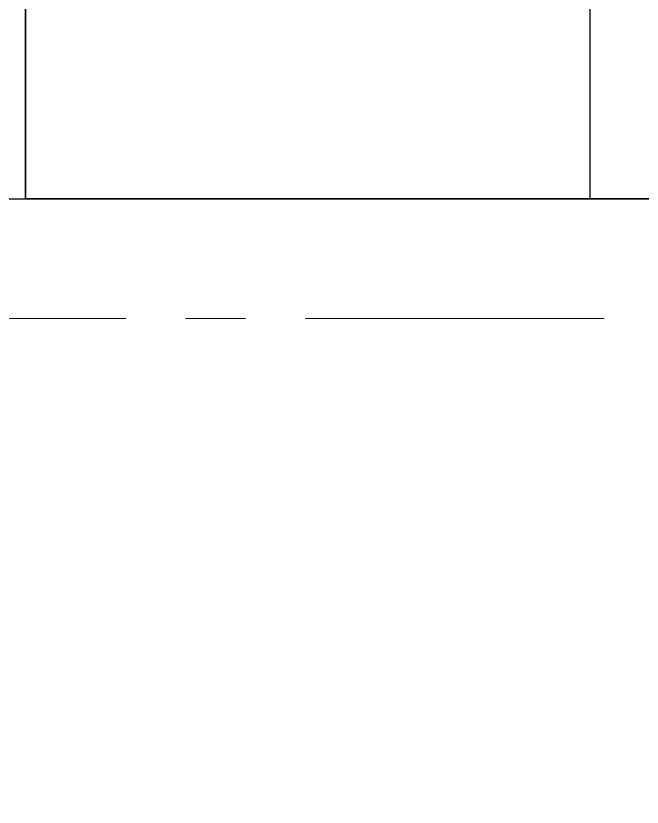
# Model space of a CAD drawing. Header units: millimetres. Extents: x 886808 to 1650903, y -1008069 to 230892.
# Drawn here: x 1017176 to 1019796, y -502840 to -499532 of the extents above; entities that cross this region are included whole.
import ezdxf

# ---------------------------------------------------------------- set-up
doc = ezdxf.new("R2010")
doc.units = ezdxf.units.MM
doc.linetypes.add('CENTER', pattern=[2, 1.25, -0.25, 0.25, -0.25])
doc.layers.add('8l NET TO', color=8, linetype='Continuous', lineweight=9)
doc.layers.add('A-Wall', color=113, linetype='Continuous', lineweight=30)

msp = doc.modelspace()

# ---------------------------------------------------------------- linework, layer by layer
at = {"layer": '8l NET TO', "color": 251, "linetype": 'CENTER', "ltscale": 1000, "true_color": 0x636466, "transparency": 33554636}
msp.add_line((1012386.7, -500797.1), (1056226.2, -500797.1), dxfattribs=at)
at = {"layer": 'A-Wall', "transparency": 33554636}
for p in [(1017217.5, -497097.1), (1017042.5, -500297.1), (1047322.5, -500297.1)]:
    msp.add_line(p, (1017217.5, -500297.1), dxfattribs=at)
msp.add_lwpolyline([(1017217.5, -499371.7), (1019577.5, -499371.7), (1019577.5, -500297.1), (1017217.5, -500297.1)], close=True, dxfattribs=at)
msp.add_lwpolyline([(1016892.5, -504497.1), (1016892.5, -500297.1), (1047322.5, -500297.1)], dxfattribs=at)

doc.saveas('drawing.dxf')
